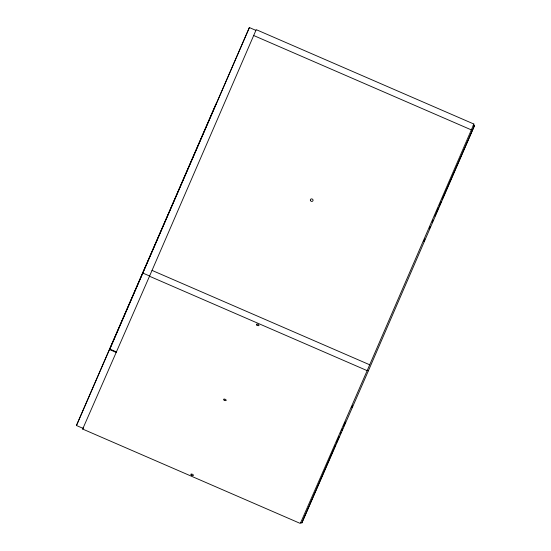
<?xml version="1.0" encoding="UTF-8"?>
<svg xmlns="http://www.w3.org/2000/svg" width="551" height="551" viewBox="0 0 551 551"><rect width="100%" height="100%" fill="white"/><g stroke="black" fill="none" stroke-linecap="round" stroke-linejoin="round"><path stroke-width="0.83" d="M82.981 428.334L76.451 425.496L215.951 103.953M76.451 425.496L249.376 27.55L255.905 30.381M116.406 351.924L109.876 349.093L249.376 27.55M473.461 125.015L474.549 125.49L368.399 370.782L367.31 370.313L300.329 523.45L82.664 429.057L83.297 427.597M473.881 124.044L367.166 370.644L149.507 276.251L256.222 29.651L473.881 124.044L473.192 125.621M300.75 522.479L301.838 522.947L333.92 448.81M334.602 447.233L335.628 444.864M336.31 443.286L339.382 436.192M340.408 433.823L341.09 432.246M341.772 430.668L342.798 428.299M343.48 426.722L345.525 421.99M351.669 407.795L352.695 405.426M82.664 429.057L149.61 276.003L143.081 273.172M423.85 241.386L424.883 239.024M429.367 228.768L430.407 226.406M432.129 222.466L433.162 220.097M434.891 216.157L435.924 213.788M436.612 212.211L438.679 207.486M439.367 205.909L441.441 201.177M442.129 199.6L474.549 125.49M301.838 522.947L368.399 370.782M253.687 35.512L471.346 129.898M152.042 270.396L369.7 364.783M109.663 349.575L116.192 352.406M224.071 400.06A1.384 0.613 23.4 0 0 226.185 400.398A1.384 0.613 23.4 0 0 224.498 399.089A1.384 0.613 23.4 0 0 224.071 400.06M256.856 325.104A1.384 0.613 23.4 0 0 258.977 325.441A1.384 0.613 23.4 0 0 257.283 324.133A1.384 0.613 23.4 0 0 256.856 325.104M191.28 475.024A1.384 0.613 23.4 0 0 193.401 475.361A1.384 0.613 23.4 0 0 191.707 474.046A1.384 0.613 23.4 0 0 191.28 475.024M310.447 200.564A1.384 1.24 23.6 0 0 312.796 200.977A1.384 1.24 23.6 0 0 311.838 198.904A1.384 1.24 23.6 0 0 310.447 200.564"/></g></svg>
